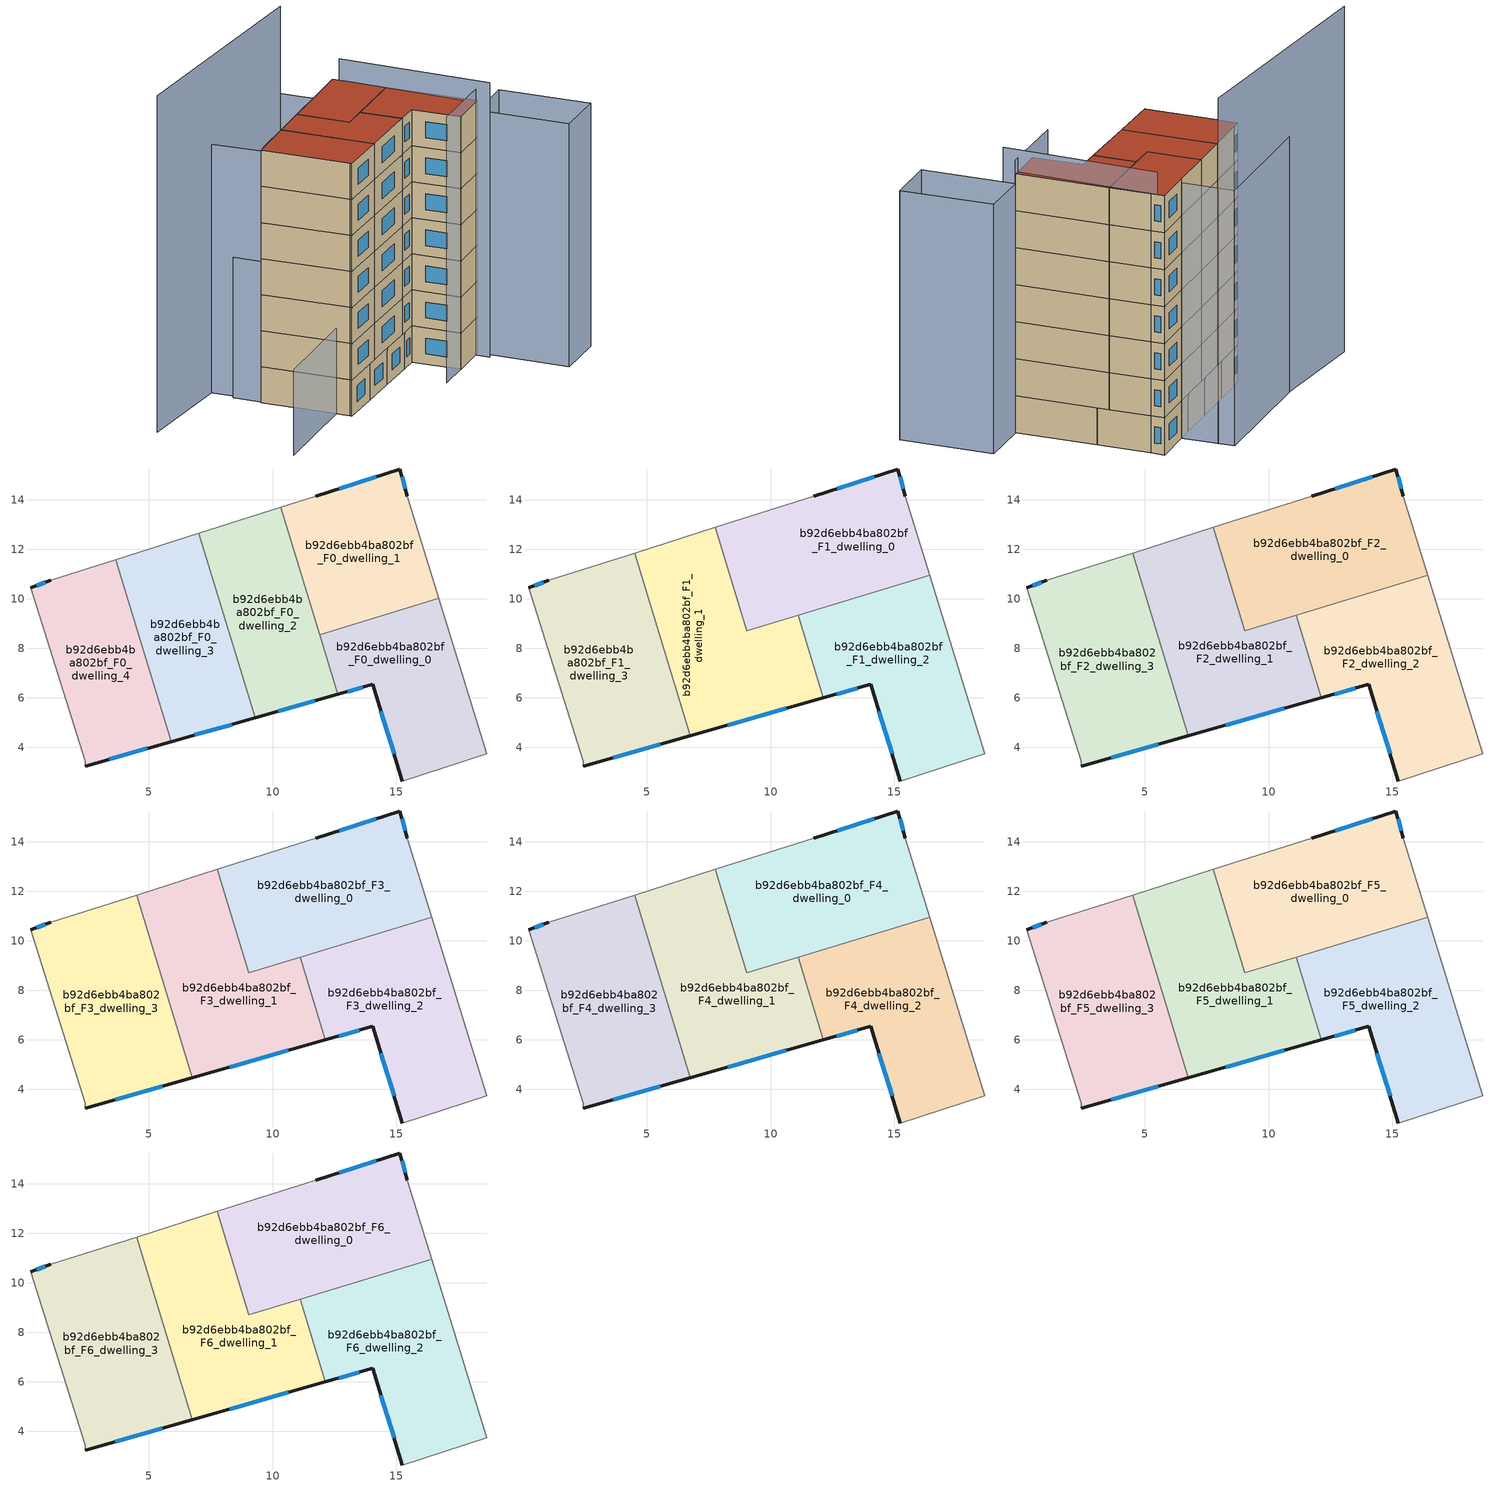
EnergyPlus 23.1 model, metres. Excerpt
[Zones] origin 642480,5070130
b92d6ebb4ba802bf_F0_dwelling_0
 floor ground (EU_floor_Construction): 16.71,10.01 18.64,3.74 15.24,2.64 14.04,6.54 12.63,6.14 11.9,8.54 z0
 wall outside (EU_wall_Construction): 12.63,6.14 14.04,6.54 15.24,2.64 z0:3
 wall to b92d6ebb4ba802bf_F0_dwelling_1 (EU_wall_Construction): 16.71,10.01 11.9,8.54 z0:3
 wall adiabatic (EU_wall_Construction): 15.24,2.64 18.64,3.74 16.71,10.01 z0:3
 wall to b92d6ebb4ba802bf_F0_dwelling_2 (EU_wall_Construction): 11.9,8.54 12.63,6.14 z0:3
 window (EU_Window_Construction): 14.38,5.45 14.9,3.73 / 13.03,6.25 13.65,6.43 z0.84:2.16
b92d6ebb4ba802bf_F0_dwelling_1
 floor ground (EU_floor_Construction): 15.14,15.25 15.44,14.14 16.71,10.01 11.9,8.54 10.33,13.7 11.74,14.15 z0
 wall outside (EU_wall_Construction): 15.44,14.14 15.14,15.25 11.74,14.15 z0:3
 wall adiabatic (EU_wall_Construction): 11.74,14.15 10.33,13.7 / 16.71,10.01 15.44,14.14 z0:3
 wall to b92d6ebb4ba802bf_F0_dwelling_2 (EU_wall_Construction): 10.33,13.7 11.9,8.55 z0:3
 window (EU_Window_Construction): 14.19,14.94 12.69,14.45 / 15.36,14.45 15.23,14.94 z0.84:2.16
b92d6ebb4ba802bf_F0_dwelling_2
 floor ground (EU_floor_Construction): 10.33,13.7 12.63,6.14 9.29,5.19 7.01,12.65 z0
 wall outside (EU_wall_Construction): 9.29,5.19 12.63,6.14 z0:3
 wall to b92d6ebb4ba802bf_F0_dwelling_3 (EU_wall_Construction): 7.01,12.65 9.29,5.19 z0:3
 wall adiabatic (EU_wall_Construction): 10.33,13.7 7.01,12.65 z0:3
 window (EU_Window_Construction): 10.23,5.46 11.7,5.87 z0.84:2.16
b92d6ebb4ba802bf_F0_dwelling_3
 floor ground (EU_floor_Construction): 7.01,12.65 9.29,5.19 5.9,4.23 3.66,11.58 z0
 wall outside (EU_wall_Construction): 5.9,4.23 9.29,5.19 z0:3
 wall to b92d6ebb4ba802bf_F0_dwelling_4 (EU_wall_Construction): 3.66,11.58 5.9,4.23 z0:3
 wall adiabatic (EU_wall_Construction): 7.01,12.65 3.66,11.58 z0:3
 window (EU_Window_Construction): 6.85,4.5 8.34,4.92 z0.84:2.16
b92d6ebb4ba802bf_F0_dwelling_4
 floor ground (EU_floor_Construction): 3.66,11.58 5.9,4.23 2.43,3.24 2.43,3.44 0.23,10.45 1.03,10.75 z0
 wall outside (EU_wall_Construction): 1.03,10.75 0.23,10.45 / 2.43,3.24 5.9,4.23 z0:3
 wall adiabatic (EU_wall_Construction): 0.23,10.45 2.43,3.44 2.43,3.24 / 3.66,11.58 1.03,10.75 z0:3
 window (EU_Window_Construction): 0.81,10.66 0.46,10.53 / 3.4,3.52 4.93,3.95 z0.84:2.16
b92d6ebb4ba802bf_F1_dwelling_0
 floor to b92d6ebb4ba802bf_F0_dwelling_1 (EU_floor_Construction): 15.14,15.25 15.44,14.14 16.42,10.96 11.61,9.49 10.33,13.7 11.74,14.15 z3
 floor to b92d6ebb4ba802bf_F0_dwelling_2 (EU_floor_Construction): 10.33,13.7 11.61,9.49 9.03,8.71 7.76,12.88 z3
 wall outside (EU_wall_Construction): 15.44,14.14 15.14,15.25 11.74,14.15 z3:6
 wall adiabatic (EU_wall_Construction): 16.42,10.96 15.44,14.14 / 11.74,14.15 7.76,12.88 z3:6
 wall to b92d6ebb4ba802bf_F1_dwelling_1 (EU_wall_Construction): 7.76,12.88 9.03,8.71 11.11,9.34 z3:6
 wall to b92d6ebb4ba802bf_F1_dwelling_2 (EU_wall_Construction): 11.11,9.34 16.42,10.96 z3:6
 window (EU_Window_Construction): 15.36,14.45 15.23,14.94 / 14.19,14.94 12.69,14.45 z3.84:5.16
b92d6ebb4ba802bf_F1_dwelling_1
 floor to b92d6ebb4ba802bf_F0_dwelling_3 (EU_floor_Construction): 7.01,12.65 9.29,5.19 6.75,4.47 4.5,11.85 z3
 floor to b92d6ebb4ba802bf_F0_dwelling_2 (EU_floor_Construction): 11.11,9.34 12.13,6 9.29,5.19 7.01,12.65 7.76,12.88 9.03,8.71 z3
 wall outside (EU_wall_Construction): 6.75,4.47 12.13,6 z3:6
 wall to b92d6ebb4ba802bf_F1_dwelling_2 (EU_wall_Construction): 12.13,6 11.11,9.34 z3:6
 wall to b92d6ebb4ba802bf_F1_dwelling_3 (EU_wall_Construction): 4.5,11.85 6.75,4.47 z3:6
 wall adiabatic (EU_wall_Construction): 7.76,12.88 4.5,11.85 z3:6
 window (EU_Window_Construction): 8.26,4.9 10.62,5.57 z3.84:5.16
b92d6ebb4ba802bf_F1_dwelling_2
 floor to b92d6ebb4ba802bf_F0_dwelling_0 (EU_floor_Construction): 16.71,10.01 18.64,3.74 15.24,2.64 14.04,6.54 12.63,6.14 11.9,8.54 z3
 floor to b92d6ebb4ba802bf_F0_dwelling_1 (EU_floor_Construction): 16.42,10.96 16.71,10.01 11.9,8.54 11.61,9.49 z3
 floor to b92d6ebb4ba802bf_F0_dwelling_2 (EU_floor_Construction): 11.61,9.49 12.63,6.14 12.13,6 11.11,9.34 z3
 wall outside (EU_wall_Construction): 12.13,6 14.04,6.54 15.24,2.64 z3:6
 wall adiabatic (EU_wall_Construction): 15.24,2.64 18.64,3.74 16.42,10.96 z3:6
 window (EU_Window_Construction): 14.38,5.45 14.9,3.73 / 12.66,6.15 13.5,6.39 z3.84:5.16
b92d6ebb4ba802bf_F1_dwelling_3
 floor to b92d6ebb4ba802bf_F0_dwelling_4 (EU_floor_Construction): 3.66,11.58 5.9,4.23 2.43,3.24 2.43,3.44 0.23,10.45 1.03,10.75 z3
 floor to b92d6ebb4ba802bf_F0_dwelling_3 (EU_floor_Construction): 4.5,11.85 6.75,4.47 5.9,4.23 3.66,11.58 z3
 wall outside (EU_wall_Construction): 2.43,3.24 6.75,4.47 / 1.03,10.75 0.23,10.45 z3:6
 wall adiabatic (EU_wall_Construction): 4.5,11.85 1.03,10.75 / 0.23,10.45 2.43,3.44 2.43,3.24 z3:6
 window (EU_Window_Construction): 3.64,3.59 5.54,4.12 / 0.81,10.66 0.46,10.53 z3.84:5.16
b92d6ebb4ba802bf_F2_dwelling_0
 floor to b92d6ebb4ba802bf_F1_dwelling_0 (EU_floor_Construction): 15.14,15.25 15.44,14.14 16.42,10.96 9.03,8.71 7.76,12.88 11.74,14.15 z6
 wall outside (EU_wall_Construction): 15.44,14.14 15.14,15.25 11.74,14.15 z6:9
 wall adiabatic (EU_wall_Construction): 16.42,10.96 15.44,14.14 / 11.74,14.15 7.76,12.88 z6:9
 wall to b92d6ebb4ba802bf_F2_dwelling_1 (EU_wall_Construction): 7.76,12.88 9.03,8.71 11.11,9.34 z6:9
 wall to b92d6ebb4ba802bf_F2_dwelling_2 (EU_wall_Construction): 11.11,9.34 16.42,10.96 z6:9
 window (EU_Window_Construction): 15.36,14.45 15.23,14.94 / 14.19,14.94 12.69,14.45 z6.84:8.16
b92d6ebb4ba802bf_F2_dwelling_1
 floor to b92d6ebb4ba802bf_F1_dwelling_1 (EU_floor_Construction): 11.11,9.34 12.13,6 6.75,4.47 4.5,11.85 7.76,12.88 9.03,8.71 z6
 wall outside (EU_wall_Construction): 6.75,4.47 12.13,6 z6:9
 wall to b92d6ebb4ba802bf_F2_dwelling_2 (EU_wall_Construction): 12.13,6 11.11,9.34 z6:9
 wall to b92d6ebb4ba802bf_F2_dwelling_3 (EU_wall_Construction): 4.5,11.85 6.75,4.47 z6:9
 wall adiabatic (EU_wall_Construction): 7.76,12.88 4.5,11.85 z6:9
 window (EU_Window_Construction): 8.26,4.9 10.62,5.57 z6.84:8.16
b92d6ebb4ba802bf_F2_dwelling_2
 floor to b92d6ebb4ba802bf_F1_dwelling_2 (EU_floor_Construction): 16.42,10.96 18.64,3.74 15.24,2.64 14.04,6.54 12.13,6 11.11,9.34 z6
 wall outside (EU_wall_Construction): 12.13,6 14.04,6.54 15.24,2.64 z6:9
 wall adiabatic (EU_wall_Construction): 15.24,2.64 18.64,3.74 16.42,10.96 z6:9
 window (EU_Window_Construction): 14.38,5.45 14.9,3.73 / 12.66,6.15 13.5,6.39 z6.84:8.16
b92d6ebb4ba802bf_F2_dwelling_3
 floor to b92d6ebb4ba802bf_F1_dwelling_3 (EU_floor_Construction): 4.5,11.85 6.75,4.47 2.43,3.24 2.43,3.44 0.23,10.45 1.03,10.75 z6
 wall outside (EU_wall_Construction): 2.43,3.24 6.75,4.47 / 1.03,10.75 0.23,10.45 z6:9
 wall adiabatic (EU_wall_Construction): 4.5,11.85 1.03,10.75 / 0.23,10.45 2.43,3.44 2.43,3.24 z6:9
 window (EU_Window_Construction): 3.64,3.59 5.54,4.12 / 0.81,10.66 0.46,10.53 z6.84:8.16
b92d6ebb4ba802bf_F3_dwelling_0
 floor to b92d6ebb4ba802bf_F2_dwelling_0 (EU_floor_Construction): 15.14,15.25 15.44,14.14 16.42,10.96 9.03,8.71 7.76,12.88 11.74,14.15 z9
 wall outside (EU_wall_Construction): 15.44,14.14 15.14,15.25 11.74,14.15 z9:12
 wall adiabatic (EU_wall_Construction): 16.42,10.96 15.44,14.14 / 11.74,14.15 7.76,12.88 z9:12
 wall to b92d6ebb4ba802bf_F3_dwelling_1 (EU_wall_Construction): 7.76,12.88 9.03,8.71 11.11,9.34 z9:12
 wall to b92d6ebb4ba802bf_F3_dwelling_2 (EU_wall_Construction): 11.11,9.34 16.42,10.96 z9:12
 window (EU_Window_Construction): 15.36,14.45 15.23,14.94 / 14.19,14.94 12.69,14.45 z9.84:11.16
b92d6ebb4ba802bf_F3_dwelling_1
 floor to b92d6ebb4ba802bf_F2_dwelling_1 (EU_floor_Construction): 11.11,9.34 12.13,6 6.75,4.47 4.5,11.85 7.76,12.88 9.03,8.71 z9
 wall outside (EU_wall_Construction): 6.75,4.47 12.13,6 z9:12
 wall to b92d6ebb4ba802bf_F3_dwelling_2 (EU_wall_Construction): 12.13,6 11.11,9.34 z9:12
 wall to b92d6ebb4ba802bf_F3_dwelling_3 (EU_wall_Construction): 4.5,11.85 6.75,4.47 z9:12
 wall adiabatic (EU_wall_Construction): 7.76,12.88 4.5,11.85 z9:12
 window (EU_Window_Construction): 8.26,4.9 10.62,5.57 z9.84:11.16
b92d6ebb4ba802bf_F3_dwelling_2
 floor to b92d6ebb4ba802bf_F2_dwelling_2 (EU_floor_Construction): 16.42,10.96 18.64,3.74 15.24,2.64 14.04,6.54 12.13,6 11.11,9.34 z9
 wall outside (EU_wall_Construction): 12.13,6 14.04,6.54 15.24,2.64 z9:12
 wall adiabatic (EU_wall_Construction): 15.24,2.64 18.64,3.74 16.42,10.96 z9:12
 window (EU_Window_Construction): 14.38,5.45 14.9,3.73 / 12.66,6.15 13.5,6.39 z9.84:11.16
b92d6ebb4ba802bf_F3_dwelling_3
 floor to b92d6ebb4ba802bf_F2_dwelling_3 (EU_floor_Construction): 4.5,11.85 6.75,4.47 2.43,3.24 2.43,3.44 0.23,10.45 1.03,10.75 z9
 wall outside (EU_wall_Construction): 2.43,3.24 6.75,4.47 / 1.03,10.75 0.23,10.45 z9:12
 wall adiabatic (EU_wall_Construction): 4.5,11.85 1.03,10.75 / 0.23,10.45 2.43,3.44 2.43,3.24 z9:12
 window (EU_Window_Construction): 3.64,3.59 5.54,4.12 / 0.81,10.66 0.46,10.53 z9.84:11.16
b92d6ebb4ba802bf_F4_dwelling_0
 floor to b92d6ebb4ba802bf_F3_dwelling_0 (EU_floor_Construction): 15.14,15.25 15.44,14.14 16.42,10.96 9.03,8.71 7.76,12.88 11.74,14.15 z12
 wall outside (EU_wall_Construction): 15.44,14.14 15.14,15.25 11.74,14.15 z12:15
 wall adiabatic (EU_wall_Construction): 16.42,10.96 15.44,14.14 / 11.74,14.15 7.76,12.88 z12:15
 wall to b92d6ebb4ba802bf_F4_dwelling_1 (EU_wall_Construction): 7.76,12.88 9.03,8.71 11.11,9.34 z12:15
 wall to b92d6ebb4ba802bf_F4_dwelling_2 (EU_wall_Construction): 11.11,9.34 16.42,10.96 z12:15
 window (EU_Window_Construction): 15.36,14.45 15.23,14.94 / 14.19,14.94 12.69,14.45 z12.84:14.16
b92d6ebb4ba802bf_F4_dwelling_1
 floor to b92d6ebb4ba802bf_F3_dwelling_1 (EU_floor_Construction): 11.11,9.34 12.13,6 6.75,4.47 4.5,11.85 7.76,12.88 9.03,8.71 z12
 wall outside (EU_wall_Construction): 6.75,4.47 12.13,6 z12:15
 wall to b92d6ebb4ba802bf_F4_dwelling_2 (EU_wall_Construction): 12.13,6 11.11,9.34 z12:15
 wall to b92d6ebb4ba802bf_F4_dwelling_3 (EU_wall_Construction): 4.5,11.85 6.75,4.47 z12:15
 wall adiabatic (EU_wall_Construction): 7.76,12.88 4.5,11.85 z12:15
 window (EU_Window_Construction): 8.26,4.9 10.62,5.57 z12.84:14.16
b92d6ebb4ba802bf_F4_dwelling_2
 floor to b92d6ebb4ba802bf_F3_dwelling_2 (EU_floor_Construction): 16.42,10.96 18.64,3.74 15.24,2.64 14.04,6.54 12.13,6 11.11,9.34 z12
 wall outside (EU_wall_Construction): 12.13,6 14.04,6.54 15.24,2.64 z12:15
 wall adiabatic (EU_wall_Construction): 15.24,2.64 18.64,3.74 16.42,10.96 z12:15
 window (EU_Window_Construction): 14.38,5.45 14.9,3.73 / 12.66,6.15 13.5,6.39 z12.84:14.16
b92d6ebb4ba802bf_F4_dwelling_3
 floor to b92d6ebb4ba802bf_F3_dwelling_3 (EU_floor_Construction): 4.5,11.85 6.75,4.47 2.43,3.24 2.43,3.44 0.23,10.45 1.03,10.75 z12
 wall outside (EU_wall_Construction): 2.43,3.24 6.75,4.47 / 1.03,10.75 0.23,10.45 z12:15
 wall adiabatic (EU_wall_Construction): 4.5,11.85 1.03,10.75 / 0.23,10.45 2.43,3.44 2.43,3.24 z12:15
 window (EU_Window_Construction): 3.64,3.59 5.54,4.12 / 0.81,10.66 0.46,10.53 z12.84:14.16
b92d6ebb4ba802bf_F5_dwelling_0
 floor to b92d6ebb4ba802bf_F4_dwelling_0 (EU_floor_Construction): 15.14,15.25 15.44,14.14 16.42,10.96 9.03,8.71 7.76,12.88 11.74,14.15 z15
 wall outside (EU_wall_Construction): 15.44,14.14 15.14,15.25 11.74,14.15 z15:18
 wall adiabatic (EU_wall_Construction): 16.42,10.96 15.44,14.14 / 11.74,14.15 7.76,12.88 z15:18
 wall to b92d6ebb4ba802bf_F5_dwelling_1 (EU_wall_Construction): 7.76,12.88 9.03,8.71 11.11,9.34 z15:18
 wall to b92d6ebb4ba802bf_F5_dwelling_2 (EU_wall_Construction): 11.11,9.34 16.42,10.96 z15:18
 window (EU_Window_Construction): 15.36,14.45 15.23,14.94 / 14.19,14.94 12.69,14.45 z15.84:17.16
b92d6ebb4ba802bf_F5_dwelling_1
 floor to b92d6ebb4ba802bf_F4_dwelling_1 (EU_floor_Construction): 11.11,9.34 12.13,6 6.75,4.47 4.5,11.85 7.76,12.88 9.03,8.71 z15
 wall outside (EU_wall_Construction): 6.75,4.47 12.13,6 z15:18
 wall to b92d6ebb4ba802bf_F5_dwelling_2 (EU_wall_Construction): 12.13,6 11.11,9.34 z15:18
 wall to b92d6ebb4ba802bf_F5_dwelling_3 (EU_wall_Construction): 4.5,11.85 6.75,4.47 z15:18
 wall adiabatic (EU_wall_Construction): 7.76,12.88 4.5,11.85 z15:18
 window (EU_Window_Construction): 8.26,4.9 10.62,5.57 z15.84:17.16
b92d6ebb4ba802bf_F5_dwelling_2
 floor to b92d6ebb4ba802bf_F4_dwelling_2 (EU_floor_Construction): 16.42,10.96 18.64,3.74 15.24,2.64 14.04,6.54 12.13,6 11.11,9.34 z15
 wall outside (EU_wall_Construction): 12.13,6 14.04,6.54 15.24,2.64 z15:18
 wall adiabatic (EU_wall_Construction): 15.24,2.64 18.64,3.74 16.42,10.96 z15:18
 window (EU_Window_Construction): 14.38,5.45 14.9,3.73 / 12.66,6.15 13.5,6.39 z15.84:17.16
b92d6ebb4ba802bf_F5_dwelling_3
 floor to b92d6ebb4ba802bf_F4_dwelling_3 (EU_floor_Construction): 4.5,11.85 6.75,4.47 2.43,3.24 2.43,3.44 0.23,10.45 1.03,10.75 z15
 wall outside (EU_wall_Construction): 2.43,3.24 6.75,4.47 / 1.03,10.75 0.23,10.45 z15:18
 wall adiabatic (EU_wall_Construction): 4.5,11.85 1.03,10.75 / 0.23,10.45 2.43,3.44 2.43,3.24 z15:18
 window (EU_Window_Construction): 3.64,3.59 5.54,4.12 / 0.81,10.66 0.46,10.53 z15.84:17.16
b92d6ebb4ba802bf_F6_dwelling_0
 floor to b92d6ebb4ba802bf_F5_dwelling_0 (EU_floor_Construction): 15.14,15.25 15.44,14.14 16.42,10.96 9.03,8.71 7.76,12.88 11.74,14.15 z18
 wall outside (EU_wall_Construction): 15.44,14.14 15.14,15.25 11.74,14.15 z18:21
 wall adiabatic (EU_wall_Construction): 16.42,10.96 15.44,14.14 / 11.74,14.15 7.76,12.88 z18:21
 wall to b92d6ebb4ba802bf_F6_dwelling_1 (EU_wall_Construction): 7.76,12.88 9.03,8.71 11.11,9.34 z18:21
 wall to b92d6ebb4ba802bf_F6_dwelling_2 (EU_wall_Construction): 11.11,9.34 16.42,10.96 z18:21
 window (EU_Window_Construction): 15.36,14.45 15.23,14.94 / 14.19,14.94 12.69,14.45 z18.84:20.16
 roof outside (EU_roof_Construction): 16.42,10.96 15.44,14.14 15.14,15.25 11.74,14.15 7.76,12.88 9.03,8.71 z21
b92d6ebb4ba802bf_F6_dwelling_1
 floor to b92d6ebb4ba802bf_F5_dwelling_1 (EU_floor_Construction): 11.11,9.34 12.13,6 6.75,4.47 4.5,11.85 7.76,12.88 9.03,8.71 z18
 wall outside (EU_wall_Construction): 6.75,4.47 12.13,6 z18:21
 wall to b92d6ebb4ba802bf_F6_dwelling_2 (EU_wall_Construction): 12.13,6 11.11,9.34 z18:21
 wall to b92d6ebb4ba802bf_F6_dwelling_3 (EU_wall_Construction): 4.5,11.85 6.75,4.47 z18:21
 wall adiabatic (EU_wall_Construction): 7.76,12.88 4.5,11.85 z18:21
 window (EU_Window_Construction): 8.26,4.9 10.62,5.57 z18.84:20.16
 roof outside (EU_roof_Construction): 12.13,6 11.11,9.34 9.03,8.71 7.76,12.88 4.5,11.85 6.75,4.47 z21
b92d6ebb4ba802bf_F6_dwelling_2
 floor to b92d6ebb4ba802bf_F5_dwelling_2 (EU_floor_Construction): 16.42,10.96 18.64,3.74 15.24,2.64 14.04,6.54 12.13,6 11.11,9.34 z18
 wall outside (EU_wall_Construction): 12.13,6 14.04,6.54 15.24,2.64 z18:21
 wall adiabatic (EU_wall_Construction): 15.24,2.64 18.64,3.74 16.42,10.96 z18:21
 window (EU_Window_Construction): 14.38,5.45 14.9,3.73 / 12.66,6.15 13.5,6.39 z18.84:20.16
 roof outside (EU_roof_Construction): 18.64,3.74 16.42,10.96 11.11,9.34 12.13,6 14.04,6.54 15.24,2.64 z21
b92d6ebb4ba802bf_F6_dwelling_3
 floor to b92d6ebb4ba802bf_F5_dwelling_3 (EU_floor_Construction): 4.5,11.85 6.75,4.47 2.43,3.24 2.43,3.44 0.23,10.45 1.03,10.75 z18
 wall outside (EU_wall_Construction): 2.43,3.24 6.75,4.47 / 1.03,10.75 0.23,10.45 z18:21
 wall adiabatic (EU_wall_Construction): 4.5,11.85 1.03,10.75 / 0.23,10.45 2.43,3.44 2.43,3.24 z18:21
 window (EU_Window_Construction): 3.64,3.59 5.54,4.12 / 0.81,10.66 0.46,10.53 z18.84:20.16
 roof outside (EU_roof_Construction): 6.75,4.47 4.5,11.85 1.03,10.75 0.23,10.45 2.43,3.44 2.43,3.24 z21
shading: -6.61,1.8 2.1,4.52 z0:7.1; 12.39,1.83 18.69,3.75 z0:22.1; 22.92,5.04 25.14,-2.24 / 25.14,-2.24 20.85,-3.54 / 20.85,-3.54 18.64,3.74 / 18.64,3.74 22.92,5.04 z0:20.2; -0.31,12.75 2.45,3.39 z0:11.7; 18.55,2.48 15.3,14.67 z0:22.8; 11.76,14.15 0.73,10.65 / 0.73,10.65 -0.57,14.75 / -0.57,14.75 10.46,18.25 / 10.46,18.25 11.76,14.15 z0:20.7; 10.85,16.98 -9.48,12.95 z0:28
[Building]
EU S2 Campaign: North Axis=0; Terrain=City; Solar Distribution=FullExterior
[Site:Location]
Lyon-Bron: Latitude=45.75; Longitude=5; Time Zone=1; Elevation=198
[SizingPeriod:WeatherFileDays]
AnnualSizingPeriod: Begin Month=1; Begin Day of Month=1; End Month=12; End Day of Month=31; Day of Week for Start Day=Monday; Use Weather File Daylight Saving Period=No; Use Weather File Rain and Snow Indicators=No
[MATERIAL]
EU_InternalMass_Material: Roughness=MediumRough; Thickness=0.1; Conductivity=1; Density=1800; Specific Heat=900; Thermal Absorptance=0.9; Solar Absorptance=0.7; Visible Absorptance=0.7
[MATERIAL:NOMASS] Roughness=MediumRough; Thermal Absorptance=0.9; Solar Absorptance=0.7; Visible Absorptance=0.7
Name | Thermal Resistance
EU_wall_NoMass | 0.776494
EU_roof_NoMass | 0.486893
EU_floor_NoMass | 0.421597
[WINDOWMATERIAL:SIMPLEGLAZINGSYSTEM]
EU_Window_SimpleGlazing: UFactor=4.24961; Solar Heat Gain Coefficient=0.83; Visible Transmittance=0.83
[CONSTRUCTION]
EU_wall_Construction: EU_wall_NoMass
EU_roof_Construction: EU_roof_NoMass
EU_floor_Construction: EU_floor_NoMass
EU_InternalMass_Construction: EU_InternalMass_Material
EU_Window_Construction: EU_Window_SimpleGlazing
[ZONE] Type=1; Multiplier=1; Ceiling Height=autocalculate; Floor Area=autocalculate; Part of Total Floor Area=Yes
Name | Volume
b92d6ebb4ba802bf_F0_dwelling_0 | 81.832
b92d6ebb4ba802bf_F1_dwelling_0; b92d6ebb4ba802bf_F2_dwelling_0; b92d6ebb4ba802bf_F3_dwelling_0; b92d6ebb4ba802bf_F4_dwelling_0; b92d6ebb4ba802bf_F5_dwelling_0; b92d6ebb4ba802bf_F6_dwelling_0 | 102.294
b92d6ebb4ba802bf_F0_dwelling_1 | 81.8306
b92d6ebb4ba802bf_F1_dwelling_1; b92d6ebb4ba802bf_F2_dwelling_1; b92d6ebb4ba802bf_F3_dwelling_1; b92d6ebb4ba802bf_F4_dwelling_1; b92d6ebb4ba802bf_F5_dwelling_1; b92d6ebb4ba802bf_F6_dwelling_1 | 102.281
b92d6ebb4ba802bf_F0_dwelling_2 | 81.8298
b92d6ebb4ba802bf_F1_dwelling_2; b92d6ebb4ba802bf_F2_dwelling_2; b92d6ebb4ba802bf_F3_dwelling_2; b92d6ebb4ba802bf_F4_dwelling_2; b92d6ebb4ba802bf_F5_dwelling_2; b92d6ebb4ba802bf_F6_dwelling_2 | 102.298
b92d6ebb4ba802bf_F0_dwelling_3 | 81.835
b92d6ebb4ba802bf_F1_dwelling_3; b92d6ebb4ba802bf_F2_dwelling_3; b92d6ebb4ba802bf_F3_dwelling_3; b92d6ebb4ba802bf_F4_dwelling_3; b92d6ebb4ba802bf_F5_dwelling_3; b92d6ebb4ba802bf_F6_dwelling_3 | 102.292
b92d6ebb4ba802bf_F0_dwelling_4 | 81.8342
[INTERNALMASS] Construction=EU_InternalMass_Construction
Name | Zone or ZoneList | Surface Area
b92d6ebb4ba802bf_F0_dwelling_0_EU_InternalMass | b92d6ebb4ba802bf_F0_dwelling_0 | 27.2773
b92d6ebb4ba802bf_F0_dwelling_1_EU_InternalMass | b92d6ebb4ba802bf_F0_dwelling_1 | 27.2778
b92d6ebb4ba802bf_F0_dwelling_2_EU_InternalMass | b92d6ebb4ba802bf_F0_dwelling_2 | 27.2766
b92d6ebb4ba802bf_F0_dwelling_3_EU_InternalMass | b92d6ebb4ba802bf_F0_dwelling_3 | 27.2782
b92d6ebb4ba802bf_F0_dwelling_4_EU_InternalMass | b92d6ebb4ba802bf_F0_dwelling_4 | 27.2783
b92d6ebb4ba802bf_F1_dwelling_0_EU_InternalMass | b92d6ebb4ba802bf_F1_dwelling_0 | 34.098
b92d6ebb4ba802bf_F1_dwelling_1_EU_InternalMass | b92d6ebb4ba802bf_F1_dwelling_1 | 34.0932
b92d6ebb4ba802bf_F1_dwelling_2_EU_InternalMass | b92d6ebb4ba802bf_F1_dwelling_2 | 34.1008
b92d6ebb4ba802bf_F1_dwelling_3_EU_InternalMass | b92d6ebb4ba802bf_F1_dwelling_3 | 34.0963
b92d6ebb4ba802bf_F2_dwelling_0_EU_InternalMass | b92d6ebb4ba802bf_F2_dwelling_0 | 34.098
b92d6ebb4ba802bf_F2_dwelling_1_EU_InternalMass | b92d6ebb4ba802bf_F2_dwelling_1 | 34.0932
b92d6ebb4ba802bf_F2_dwelling_2_EU_InternalMass | b92d6ebb4ba802bf_F2_dwelling_2 | 34.1008
b92d6ebb4ba802bf_F2_dwelling_3_EU_InternalMass | b92d6ebb4ba802bf_F2_dwelling_3 | 34.0963
b92d6ebb4ba802bf_F3_dwelling_0_EU_InternalMass | b92d6ebb4ba802bf_F3_dwelling_0 | 34.098
b92d6ebb4ba802bf_F3_dwelling_1_EU_InternalMass | b92d6ebb4ba802bf_F3_dwelling_1 | 34.0932
b92d6ebb4ba802bf_F3_dwelling_2_EU_InternalMass | b92d6ebb4ba802bf_F3_dwelling_2 | 34.1008
b92d6ebb4ba802bf_F3_dwelling_3_EU_InternalMass | b92d6ebb4ba802bf_F3_dwelling_3 | 34.0963
b92d6ebb4ba802bf_F4_dwelling_0_EU_InternalMass | b92d6ebb4ba802bf_F4_dwelling_0 | 34.098
b92d6ebb4ba802bf_F4_dwelling_1_EU_InternalMass | b92d6ebb4ba802bf_F4_dwelling_1 | 34.0932
b92d6ebb4ba802bf_F4_dwelling_2_EU_InternalMass | b92d6ebb4ba802bf_F4_dwelling_2 | 34.1008
b92d6ebb4ba802bf_F4_dwelling_3_EU_InternalMass | b92d6ebb4ba802bf_F4_dwelling_3 | 34.0963
b92d6ebb4ba802bf_F5_dwelling_0_EU_InternalMass | b92d6ebb4ba802bf_F5_dwelling_0 | 34.098
b92d6ebb4ba802bf_F5_dwelling_1_EU_InternalMass | b92d6ebb4ba802bf_F5_dwelling_1 | 34.0932
b92d6ebb4ba802bf_F5_dwelling_2_EU_InternalMass | b92d6ebb4ba802bf_F5_dwelling_2 | 34.1008
b92d6ebb4ba802bf_F5_dwelling_3_EU_InternalMass | b92d6ebb4ba802bf_F5_dwelling_3 | 34.0963
b92d6ebb4ba802bf_F6_dwelling_0_EU_InternalMass | b92d6ebb4ba802bf_F6_dwelling_0 | 34.098
b92d6ebb4ba802bf_F6_dwelling_1_EU_InternalMass | b92d6ebb4ba802bf_F6_dwelling_1 | 34.0932
b92d6ebb4ba802bf_F6_dwelling_2_EU_InternalMass | b92d6ebb4ba802bf_F6_dwelling_2 | 34.1008
b92d6ebb4ba802bf_F6_dwelling_3_EU_InternalMass | b92d6ebb4ba802bf_F6_dwelling_3 | 34.0963
[OTHEREQUIPMENT] Fuel Type=Electricity; Design Level Calculation Method=Watts/Area; Power per Zone Floor Area=1; Fraction Latent=0; Fraction Radiant=0; Fraction Lost=0; Carbon Dioxide Generation Rate=0; EndUse Subcategory=EU_Step8_InternalGains
Name | Zone or ZoneList or Space or SpaceList | Schedule
EU_Step8_InternalGain_b92d6ebb4ba802bf_F0_dwelling_0_f000 | b92d6ebb4ba802bf_F0_dwelling_0 | EU_Step8_GainSchedule_b92d6ebb4ba802bf_F0_dwelling_0_f000
EU_Step8_InternalGain_b92d6ebb4ba802bf_F0_dwelling_1_f000 | b92d6ebb4ba802bf_F0_dwelling_1 | EU_Step8_GainSchedule_b92d6ebb4ba802bf_F0_dwelling_1_f000
EU_Step8_InternalGain_b92d6ebb4ba802bf_F0_dwelling_2_f000 | b92d6ebb4ba802bf_F0_dwelling_2 | EU_Step8_GainSchedule_b92d6ebb4ba802bf_F0_dwelling_2_f000
EU_Step8_InternalGain_b92d6ebb4ba802bf_F0_dwelling_3_f000 | b92d6ebb4ba802bf_F0_dwelling_3 | EU_Step8_GainSchedule_b92d6ebb4ba802bf_F0_dwelling_3_f000
EU_Step8_InternalGain_b92d6ebb4ba802bf_F0_dwelling_4_f000 | b92d6ebb4ba802bf_F0_dwelling_4 | EU_Step8_GainSchedule_b92d6ebb4ba802bf_F0_dwelling_4_f000
EU_Step8_InternalGain_b92d6ebb4ba802bf_F1_dwelling_0_f000 | b92d6ebb4ba802bf_F1_dwelling_0 | EU_Step8_GainSchedule_b92d6ebb4ba802bf_F1_dwelling_0_f000
EU_Step8_InternalGain_b92d6ebb4ba802bf_F1_dwelling_1_f000 | b92d6ebb4ba802bf_F1_dwelling_1 | EU_Step8_GainSchedule_b92d6ebb4ba802bf_F1_dwelling_1_f000
EU_Step8_InternalGain_b92d6ebb4ba802bf_F1_dwelling_2_f000 | b92d6ebb4ba802bf_F1_dwelling_2 | EU_Step8_GainSchedule_b92d6ebb4ba802bf_F1_dwelling_2_f000
EU_Step8_InternalGain_b92d6ebb4ba802bf_F1_dwelling_3_f000 | b92d6ebb4ba802bf_F1_dwelling_3 | EU_Step8_GainSchedule_b92d6ebb4ba802bf_F1_dwelling_3_f000
EU_Step8_InternalGain_b92d6ebb4ba802bf_F2_dwelling_0_f000 | b92d6ebb4ba802bf_F2_dwelling_0 | EU_Step8_GainSchedule_b92d6ebb4ba802bf_F2_dwelling_0_f000
EU_Step8_InternalGain_b92d6ebb4ba802bf_F2_dwelling_1_f000 | b92d6ebb4ba802bf_F2_dwelling_1 | EU_Step8_GainSchedule_b92d6ebb4ba802bf_F2_dwelling_1_f000
EU_Step8_InternalGain_b92d6ebb4ba802bf_F2_dwelling_2_f000 | b92d6ebb4ba802bf_F2_dwelling_2 | EU_Step8_GainSchedule_b92d6ebb4ba802bf_F2_dwelling_2_f000
EU_Step8_InternalGain_b92d6ebb4ba802bf_F2_dwelling_3_f000 | b92d6ebb4ba802bf_F2_dwelling_3 | EU_Step8_GainSchedule_b92d6ebb4ba802bf_F2_dwelling_3_f000
EU_Step8_InternalGain_b92d6ebb4ba802bf_F3_dwelling_0_f000 | b92d6ebb4ba802bf_F3_dwelling_0 | EU_Step8_GainSchedule_b92d6ebb4ba802bf_F3_dwelling_0_f000
EU_Step8_InternalGain_b92d6ebb4ba802bf_F3_dwelling_1_f000 | b92d6ebb4ba802bf_F3_dwelling_1 | EU_Step8_GainSchedule_b92d6ebb4ba802bf_F3_dwelling_1_f000
EU_Step8_InternalGain_b92d6ebb4ba802bf_F3_dwelling_2_f000 | b92d6ebb4ba802bf_F3_dwelling_2 | EU_Step8_GainSchedule_b92d6ebb4ba802bf_F3_dwelling_2_f000
EU_Step8_InternalGain_b92d6ebb4ba802bf_F3_dwelling_3_f000 | b92d6ebb4ba802bf_F3_dwelling_3 | EU_Step8_GainSchedule_b92d6ebb4ba802bf_F3_dwelling_3_f000
EU_Step8_InternalGain_b92d6ebb4ba802bf_F4_dwelling_0_f000 | b92d6ebb4ba802bf_F4_dwelling_0 | EU_Step8_GainSchedule_b92d6ebb4ba802bf_F4_dwelling_0_f000
EU_Step8_InternalGain_b92d6ebb4ba802bf_F4_dwelling_1_f000 | b92d6ebb4ba802bf_F4_dwelling_1 | EU_Step8_GainSchedule_b92d6ebb4ba802bf_F4_dwelling_1_f000
EU_Step8_InternalGain_b92d6ebb4ba802bf_F4_dwelling_2_f000 | b92d6ebb4ba802bf_F4_dwelling_2 | EU_Step8_GainSchedule_b92d6ebb4ba802bf_F4_dwelling_2_f000
EU_Step8_InternalGain_b92d6ebb4ba802bf_F4_dwelling_3_f000 | b92d6ebb4ba802bf_F4_dwelling_3 | EU_Step8_GainSchedule_b92d6ebb4ba802bf_F4_dwelling_3_f000
EU_Step8_InternalGain_b92d6ebb4ba802bf_F5_dwelling_0_f000 | b92d6ebb4ba802bf_F5_dwelling_0 | EU_Step8_GainSchedule_b92d6ebb4ba802bf_F5_dwelling_0_f000
EU_Step8_InternalGain_b92d6ebb4ba802bf_F5_dwelling_1_f000 | b92d6ebb4ba802bf_F5_dwelling_1 | EU_Step8_GainSchedule_b92d6ebb4ba802bf_F5_dwelling_1_f000
EU_Step8_InternalGain_b92d6ebb4ba802bf_F5_dwelling_2_f000 | b92d6ebb4ba802bf_F5_dwelling_2 | EU_Step8_GainSchedule_b92d6ebb4ba802bf_F5_dwelling_2_f000
EU_Step8_InternalGain_b92d6ebb4ba802bf_F5_dwelling_3_f000 | b92d6ebb4ba802bf_F5_dwelling_3 | EU_Step8_GainSchedule_b92d6ebb4ba802bf_F5_dwelling_3_f000
EU_Step8_InternalGain_b92d6ebb4ba802bf_F6_dwelling_0_f000 | b92d6ebb4ba802bf_F6_dwelling_0 | EU_Step8_GainSchedule_b92d6ebb4ba802bf_F6_dwelling_0_f000
EU_Step8_InternalGain_b92d6ebb4ba802bf_F6_dwelling_1_f000 | b92d6ebb4ba802bf_F6_dwelling_1 | EU_Step8_GainSchedule_b92d6ebb4ba802bf_F6_dwelling_1_f000
EU_Step8_InternalGain_b92d6ebb4ba802bf_F6_dwelling_2_f000 | b92d6ebb4ba802bf_F6_dwelling_2 | EU_Step8_GainSchedule_b92d6ebb4ba802bf_F6_dwelling_2_f000
EU_Step8_InternalGain_b92d6ebb4ba802bf_F6_dwelling_3_f000 | b92d6ebb4ba802bf_F6_dwelling_3 | EU_Step8_GainSchedule_b92d6ebb4ba802bf_F6_dwelling_3_f000
[ZONEVENTILATION:DESIGNFLOWRATE] Schedule=EU_AlwaysOn; Design Flow Rate Calculation Method=AirChanges/Hour; Air Changes per Hour=0.693814; Ventilation Type=Natural; Fan Pressure Rise=0; Fan Total Efficiency=1; Constant Term Coefficient=1; Temperature Term Coefficient=0; Velocity Term Coefficient=0; Velocity Squared Term Coefficient=0; Minimum Indoor Temperature=-100; Maximum Indoor Temperature=100; Delta Temperature=-100; Minimum Outdoor Temperature=-100; Maximum Outdoor Temperature=100; Maximum Wind Speed=40
Name | Zone or ZoneList or Space or SpaceList
EU_ConstantAir_b92d6ebb4ba802bf_F0_dwelling_0 | b92d6ebb4ba802bf_F0_dwelling_0
EU_ConstantAir_b92d6ebb4ba802bf_F0_dwelling_1 | b92d6ebb4ba802bf_F0_dwelling_1
EU_ConstantAir_b92d6ebb4ba802bf_F0_dwelling_2 | b92d6ebb4ba802bf_F0_dwelling_2
EU_ConstantAir_b92d6ebb4ba802bf_F0_dwelling_3 | b92d6ebb4ba802bf_F0_dwelling_3
EU_ConstantAir_b92d6ebb4ba802bf_F0_dwelling_4 | b92d6ebb4ba802bf_F0_dwelling_4
EU_ConstantAir_b92d6ebb4ba802bf_F1_dwelling_0 | b92d6ebb4ba802bf_F1_dwelling_0
EU_ConstantAir_b92d6ebb4ba802bf_F1_dwelling_1 | b92d6ebb4ba802bf_F1_dwelling_1
EU_ConstantAir_b92d6ebb4ba802bf_F1_dwelling_2 | b92d6ebb4ba802bf_F1_dwelling_2
EU_ConstantAir_b92d6ebb4ba802bf_F1_dwelling_3 | b92d6ebb4ba802bf_F1_dwelling_3
EU_ConstantAir_b92d6ebb4ba802bf_F2_dwelling_0 | b92d6ebb4ba802bf_F2_dwelling_0
EU_ConstantAir_b92d6ebb4ba802bf_F2_dwelling_1 | b92d6ebb4ba802bf_F2_dwelling_1
EU_ConstantAir_b92d6ebb4ba802bf_F2_dwelling_2 | b92d6ebb4ba802bf_F2_dwelling_2
EU_ConstantAir_b92d6ebb4ba802bf_F2_dwelling_3 | b92d6ebb4ba802bf_F2_dwelling_3
EU_ConstantAir_b92d6ebb4ba802bf_F3_dwelling_0 | b92d6ebb4ba802bf_F3_dwelling_0
EU_ConstantAir_b92d6ebb4ba802bf_F3_dwelling_1 | b92d6ebb4ba802bf_F3_dwelling_1
EU_ConstantAir_b92d6ebb4ba802bf_F3_dwelling_2 | b92d6ebb4ba802bf_F3_dwelling_2
EU_ConstantAir_b92d6ebb4ba802bf_F3_dwelling_3 | b92d6ebb4ba802bf_F3_dwelling_3
EU_ConstantAir_b92d6ebb4ba802bf_F4_dwelling_0 | b92d6ebb4ba802bf_F4_dwelling_0
EU_ConstantAir_b92d6ebb4ba802bf_F4_dwelling_1 | b92d6ebb4ba802bf_F4_dwelling_1
EU_ConstantAir_b92d6ebb4ba802bf_F4_dwelling_2 | b92d6ebb4ba802bf_F4_dwelling_2
EU_ConstantAir_b92d6ebb4ba802bf_F4_dwelling_3 | b92d6ebb4ba802bf_F4_dwelling_3
EU_ConstantAir_b92d6ebb4ba802bf_F5_dwelling_0 | b92d6ebb4ba802bf_F5_dwelling_0
EU_ConstantAir_b92d6ebb4ba802bf_F5_dwelling_1 | b92d6ebb4ba802bf_F5_dwelling_1
EU_ConstantAir_b92d6ebb4ba802bf_F5_dwelling_2 | b92d6ebb4ba802bf_F5_dwelling_2
EU_ConstantAir_b92d6ebb4ba802bf_F5_dwelling_3 | b92d6ebb4ba802bf_F5_dwelling_3
EU_ConstantAir_b92d6ebb4ba802bf_F6_dwelling_0 | b92d6ebb4ba802bf_F6_dwelling_0
EU_ConstantAir_b92d6ebb4ba802bf_F6_dwelling_1 | b92d6ebb4ba802bf_F6_dwelling_1
EU_ConstantAir_b92d6ebb4ba802bf_F6_dwelling_2 | b92d6ebb4ba802bf_F6_dwelling_2
EU_ConstantAir_b92d6ebb4ba802bf_F6_dwelling_3 | b92d6ebb4ba802bf_F6_dwelling_3
[HVACTEMPLATE:THERMOSTAT] Constant Heating Setpoint=20; Constant Cooling Setpoint=50
EU_HeatOnly_b92d6ebb4ba802bf_F0_dwelling_0; EU_HeatOnly_b92d6ebb4ba802bf_F0_dwelling_1; EU_HeatOnly_b92d6ebb4ba802bf_F0_dwelling_2; EU_HeatOnly_b92d6ebb4ba802bf_F0_dwelling_3; EU_HeatOnly_b92d6ebb4ba802bf_F0_dwelling_4; EU_HeatOnly_b92d6ebb4ba802bf_F1_dwelling_0; EU_HeatOnly_b92d6ebb4ba802bf_F1_dwelling_1; EU_HeatOnly_b92d6ebb4ba802bf_F1_dwelling_2; EU_HeatOnly_b92d6ebb4ba802bf_F1_dwelling_3; EU_HeatOnly_b92d6ebb4ba802bf_F2_dwelling_0; EU_HeatOnly_b92d6ebb4ba802bf_F2_dwelling_1; EU_HeatOnly_b92d6ebb4ba802bf_F2_dwelling_2; EU_HeatOnly_b92d6ebb4ba802bf_F2_dwelling_3; EU_HeatOnly_b92d6ebb4ba802bf_F3_dwelling_0; EU_HeatOnly_b92d6ebb4ba802bf_F3_dwelling_1; EU_HeatOnly_b92d6ebb4ba802bf_F3_dwelling_2; EU_HeatOnly_b92d6ebb4ba802bf_F3_dwelling_3; EU_HeatOnly_b92d6ebb4ba802bf_F4_dwelling_0; EU_HeatOnly_b92d6ebb4ba802bf_F4_dwelling_1; EU_HeatOnly_b92d6ebb4ba802bf_F4_dwelling_2; EU_HeatOnly_b92d6ebb4ba802bf_F4_dwelling_3; EU_HeatOnly_b92d6ebb4ba802bf_F5_dwelling_0; EU_HeatOnly_b92d6ebb4ba802bf_F5_dwelling_1; EU_HeatOnly_b92d6ebb4ba802bf_F5_dwelling_2; EU_HeatOnly_b92d6ebb4ba802bf_F5_dwelling_3; EU_HeatOnly_b92d6ebb4ba802bf_F6_dwelling_0; EU_HeatOnly_b92d6ebb4ba802bf_F6_dwelling_1; EU_HeatOnly_b92d6ebb4ba802bf_F6_dwelling_2; EU_HeatOnly_b92d6ebb4ba802bf_F6_dwelling_3
[HVACTEMPLATE:ZONE:IDEALLOADSAIRSYSTEM] System Availability Schedule=EU_AlwaysOn; Maximum Heating Supply Air Temperature=50; Minimum Cooling Supply Air Temperature=13; Maximum Heating Supply Air Humidity Ratio=0.0156; Minimum Cooling Supply Air Humidity Ratio=0.0077; Heating Limit=NoLimit; Cooling Limit=NoLimit; Heating Availability Schedule=EU_AlwaysOn; Cooling Availability Schedule=EU_CoolingOff; Dehumidification Control Type=ConstantSensibleHeatRatio; Cooling Sensible Heat Ratio=0.7; Dehumidification Setpoint=60; Humidification Control Type=None; Humidification Setpoint=30; Outdoor Air Method=None; Outdoor Air Flow Rate per Person=0.00944; Outdoor Air Flow Rate per Zone Floor Area=0; Outdoor Air Flow Rate per Zone=0; Demand Controlled Ventilation Type=None; Outdoor Air Economizer Type=NoEconomizer; Heat Recovery Type=None; Sensible Heat Recovery Effectiveness=0.7; Latent Heat Recovery Effectiveness=0.65
Name | Template Thermostat
b92d6ebb4ba802bf_F0_dwelling_0 | EU_HeatOnly_b92d6ebb4ba802bf_F0_dwelling_0
b92d6ebb4ba802bf_F0_dwelling_1 | EU_HeatOnly_b92d6ebb4ba802bf_F0_dwelling_1
b92d6ebb4ba802bf_F0_dwelling_2 | EU_HeatOnly_b92d6ebb4ba802bf_F0_dwelling_2
b92d6ebb4ba802bf_F0_dwelling_3 | EU_HeatOnly_b92d6ebb4ba802bf_F0_dwelling_3
b92d6ebb4ba802bf_F0_dwelling_4 | EU_HeatOnly_b92d6ebb4ba802bf_F0_dwelling_4
b92d6ebb4ba802bf_F1_dwelling_0 | EU_HeatOnly_b92d6ebb4ba802bf_F1_dwelling_0
b92d6ebb4ba802bf_F1_dwelling_1 | EU_HeatOnly_b92d6ebb4ba802bf_F1_dwelling_1
b92d6ebb4ba802bf_F1_dwelling_2 | EU_HeatOnly_b92d6ebb4ba802bf_F1_dwelling_2
b92d6ebb4ba802bf_F1_dwelling_3 | EU_HeatOnly_b92d6ebb4ba802bf_F1_dwelling_3
b92d6ebb4ba802bf_F2_dwelling_0 | EU_HeatOnly_b92d6ebb4ba802bf_F2_dwelling_0
b92d6ebb4ba802bf_F2_dwelling_1 | EU_HeatOnly_b92d6ebb4ba802bf_F2_dwelling_1
b92d6ebb4ba802bf_F2_dwelling_2 | EU_HeatOnly_b92d6ebb4ba802bf_F2_dwelling_2
b92d6ebb4ba802bf_F2_dwelling_3 | EU_HeatOnly_b92d6ebb4ba802bf_F2_dwelling_3
b92d6ebb4ba802bf_F3_dwelling_0 | EU_HeatOnly_b92d6ebb4ba802bf_F3_dwelling_0
b92d6ebb4ba802bf_F3_dwelling_1 | EU_HeatOnly_b92d6ebb4ba802bf_F3_dwelling_1
b92d6ebb4ba802bf_F3_dwelling_2 | EU_HeatOnly_b92d6ebb4ba802bf_F3_dwelling_2
b92d6ebb4ba802bf_F3_dwelling_3 | EU_HeatOnly_b92d6ebb4ba802bf_F3_dwelling_3
b92d6ebb4ba802bf_F4_dwelling_0 | EU_HeatOnly_b92d6ebb4ba802bf_F4_dwelling_0
b92d6ebb4ba802bf_F4_dwelling_1 | EU_HeatOnly_b92d6ebb4ba802bf_F4_dwelling_1
b92d6ebb4ba802bf_F4_dwelling_2 | EU_HeatOnly_b92d6ebb4ba802bf_F4_dwelling_2
b92d6ebb4ba802bf_F4_dwelling_3 | EU_HeatOnly_b92d6ebb4ba802bf_F4_dwelling_3
b92d6ebb4ba802bf_F5_dwelling_0 | EU_HeatOnly_b92d6ebb4ba802bf_F5_dwelling_0
b92d6ebb4ba802bf_F5_dwelling_1 | EU_HeatOnly_b92d6ebb4ba802bf_F5_dwelling_1
b92d6ebb4ba802bf_F5_dwelling_2 | EU_HeatOnly_b92d6ebb4ba802bf_F5_dwelling_2
b92d6ebb4ba802bf_F5_dwelling_3 | EU_HeatOnly_b92d6ebb4ba802bf_F5_dwelling_3
b92d6ebb4ba802bf_F6_dwelling_0 | EU_HeatOnly_b92d6ebb4ba802bf_F6_dwelling_0
b92d6ebb4ba802bf_F6_dwelling_1 | EU_HeatOnly_b92d6ebb4ba802bf_F6_dwelling_1
b92d6ebb4ba802bf_F6_dwelling_2 | EU_HeatOnly_b92d6ebb4ba802bf_F6_dwelling_2
b92d6ebb4ba802bf_F6_dwelling_3 | EU_HeatOnly_b92d6ebb4ba802bf_F6_dwelling_3
[SIZING:ZONE] Zone Cooling Design Supply Air Temperature Input Method=SupplyAirTemperature; Zone Cooling Design Supply Air Temperature=13; Zone Heating Design Supply Air Temperature Input Method=SupplyAirTemperature; Zone Heating Design Supply Air Temperature=50; Zone Cooling Design Supply Air Humidity Ratio=0.008; Zone Heating Design Supply Air Humidity Ratio=0.008; Cooling Design Air Flow Method=DesignDay; Cooling Design Air Flow Rate=0; Cooling Minimum Air Flow per Zone Floor Area=0.000762; Cooling Minimum Air Flow=0; Cooling Minimum Air Flow Fraction=0.2; Heating Design Air Flow Method=DesignDay; Heating Design Air Flow Rate=0; Heating Maximum Air Flow per Zone Floor Area=0.002032; Heating Maximum Air Flow=0.141576; Heating Maximum Air Flow Fraction=0.3; Account for Dedicated Outdoor Air System=No; Dedicated Outdoor Air System Control Strategy=NeutralSupplyAir; Dedicated Outdoor Air Low Setpoint Temperature for Design=autosize; Dedicated Outdoor Air High Setpoint Temperature for Design=autosize; Zone Load Sizing Method=Sensible Load Only No Latent Load; Zone Latent Cooling Design Supply Air Humidity Ratio Input Method=HumidityRatioDifference; Zone Cooling Design Supply Air Humidity Ratio Difference=0.005; Zone Latent Heating Design Supply Air Humidity Ratio Input Method=HumidityRatioDifference; Zone Humidification Design Supply Air Humidity Ratio Difference=0.005
b92d6ebb4ba802bf_F0_dwelling_0; b92d6ebb4ba802bf_F0_dwelling_1; b92d6ebb4ba802bf_F0_dwelling_2; b92d6ebb4ba802bf_F0_dwelling_3; b92d6ebb4ba802bf_F0_dwelling_4; b92d6ebb4ba802bf_F1_dwelling_0; b92d6ebb4ba802bf_F1_dwelling_1; b92d6ebb4ba802bf_F1_dwelling_2; b92d6ebb4ba802bf_F1_dwelling_3; b92d6ebb4ba802bf_F2_dwelling_0; b92d6ebb4ba802bf_F2_dwelling_1; b92d6ebb4ba802bf_F2_dwelling_2; b92d6ebb4ba802bf_F2_dwelling_3; b92d6ebb4ba802bf_F3_dwelling_0; b92d6ebb4ba802bf_F3_dwelling_1; b92d6ebb4ba802bf_F3_dwelling_2; b92d6ebb4ba802bf_F3_dwelling_3; b92d6ebb4ba802bf_F4_dwelling_0; b92d6ebb4ba802bf_F4_dwelling_1; b92d6ebb4ba802bf_F4_dwelling_2; b92d6ebb4ba802bf_F4_dwelling_3; b92d6ebb4ba802bf_F5_dwelling_0; b92d6ebb4ba802bf_F5_dwelling_1; b92d6ebb4ba802bf_F5_dwelling_2; b92d6ebb4ba802bf_F5_dwelling_3; b92d6ebb4ba802bf_F6_dwelling_0; b92d6ebb4ba802bf_F6_dwelling_1; b92d6ebb4ba802bf_F6_dwelling_2; b92d6ebb4ba802bf_F6_dwelling_3
[SCHEDULE:CONSTANT]
Name | Hourly Value
EU_AlwaysOn | 1
EU_CoolingOff | 0
[SCHEDULE:FILE] Column Number=1; Rows to Skip at Top=0; Number of Hours of Data=8760; Column Separator=Comma; Interpolate to Timestep=No; Minutes per Item=60; Adjust Schedule for Daylight Savings=Yes
Name | File
EU_Step8_GainSchedule_b92d6ebb4ba802bf_F0_dwelling_0_f000 | ../../schedules/b92d6ebb4ba802bf/b92d6ebb4ba802bf_F0_dwelling_0_f000_gain.csv
EU_Step8_GainSchedule_b92d6ebb4ba802bf_F0_dwelling_1_f000 | ../../schedules/b92d6ebb4ba802bf/b92d6ebb4ba802bf_F0_dwelling_1_f000_gain.csv
EU_Step8_GainSchedule_b92d6ebb4ba802bf_F0_dwelling_2_f000 | ../../schedules/b92d6ebb4ba802bf/b92d6ebb4ba802bf_F0_dwelling_2_f000_gain.csv
EU_Step8_GainSchedule_b92d6ebb4ba802bf_F0_dwelling_3_f000 | ../../schedules/b92d6ebb4ba802bf/b92d6ebb4ba802bf_F0_dwelling_3_f000_gain.csv
EU_Step8_GainSchedule_b92d6ebb4ba802bf_F0_dwelling_4_f000 | ../../schedules/b92d6ebb4ba802bf/b92d6ebb4ba802bf_F0_dwelling_4_f000_gain.csv
EU_Step8_GainSchedule_b92d6ebb4ba802bf_F1_dwelling_0_f000 | ../../schedules/b92d6ebb4ba802bf/b92d6ebb4ba802bf_F1_dwelling_0_f000_gain.csv
EU_Step8_GainSchedule_b92d6ebb4ba802bf_F1_dwelling_1_f000 | ../../schedules/b92d6ebb4ba802bf/b92d6ebb4ba802bf_F1_dwelling_1_f000_gain.csv
EU_Step8_GainSchedule_b92d6ebb4ba802bf_F1_dwelling_2_f000 | ../../schedules/b92d6ebb4ba802bf/b92d6ebb4ba802bf_F1_dwelling_2_f000_gain.csv
EU_Step8_GainSchedule_b92d6ebb4ba802bf_F1_dwelling_3_f000 | ../../schedules/b92d6ebb4ba802bf/b92d6ebb4ba802bf_F1_dwelling_3_f000_gain.csv
EU_Step8_GainSchedule_b92d6ebb4ba802bf_F2_dwelling_0_f000 | ../../schedules/b92d6ebb4ba802bf/b92d6ebb4ba802bf_F2_dwelling_0_f000_gain.csv
EU_Step8_GainSchedule_b92d6ebb4ba802bf_F2_dwelling_1_f000 | ../../schedules/b92d6ebb4ba802bf/b92d6ebb4ba802bf_F2_dwelling_1_f000_gain.csv
EU_Step8_GainSchedule_b92d6ebb4ba802bf_F2_dwelling_2_f000 | ../../schedules/b92d6ebb4ba802bf/b92d6ebb4ba802bf_F2_dwelling_2_f000_gain.csv
EU_Step8_GainSchedule_b92d6ebb4ba802bf_F2_dwelling_3_f000 | ../../schedules/b92d6ebb4ba802bf/b92d6ebb4ba802bf_F2_dwelling_3_f000_gain.csv
EU_Step8_GainSchedule_b92d6ebb4ba802bf_F3_dwelling_0_f000 | ../../schedules/b92d6ebb4ba802bf/b92d6ebb4ba802bf_F3_dwelling_0_f000_gain.csv
EU_Step8_GainSchedule_b92d6ebb4ba802bf_F3_dwelling_1_f000 | ../../schedules/b92d6ebb4ba802bf/b92d6ebb4ba802bf_F3_dwelling_1_f000_gain.csv
EU_Step8_GainSchedule_b92d6ebb4ba802bf_F3_dwelling_2_f000 | ../../schedules/b92d6ebb4ba802bf/b92d6ebb4ba802bf_F3_dwelling_2_f000_gain.csv
EU_Step8_GainSchedule_b92d6ebb4ba802bf_F3_dwelling_3_f000 | ../../schedules/b92d6ebb4ba802bf/b92d6ebb4ba802bf_F3_dwelling_3_f000_gain.csv
EU_Step8_GainSchedule_b92d6ebb4ba802bf_F4_dwelling_0_f000 | ../../schedules/b92d6ebb4ba802bf/b92d6ebb4ba802bf_F4_dwelling_0_f000_gain.csv
EU_Step8_GainSchedule_b92d6ebb4ba802bf_F4_dwelling_1_f000 | ../../schedules/b92d6ebb4ba802bf/b92d6ebb4ba802bf_F4_dwelling_1_f000_gain.csv
EU_Step8_GainSchedule_b92d6ebb4ba802bf_F4_dwelling_2_f000 | ../../schedules/b92d6ebb4ba802bf/b92d6ebb4ba802bf_F4_dwelling_2_f000_gain.csv
EU_Step8_GainSchedule_b92d6ebb4ba802bf_F4_dwelling_3_f000 | ../../schedules/b92d6ebb4ba802bf/b92d6ebb4ba802bf_F4_dwelling_3_f000_gain.csv
EU_Step8_GainSchedule_b92d6ebb4ba802bf_F5_dwelling_0_f000 | ../../schedules/b92d6ebb4ba802bf/b92d6ebb4ba802bf_F5_dwelling_0_f000_gain.csv
EU_Step8_GainSchedule_b92d6ebb4ba802bf_F5_dwelling_1_f000 | ../../schedules/b92d6ebb4ba802bf/b92d6ebb4ba802bf_F5_dwelling_1_f000_gain.csv
EU_Step8_GainSchedule_b92d6ebb4ba802bf_F5_dwelling_2_f000 | ../../schedules/b92d6ebb4ba802bf/b92d6ebb4ba802bf_F5_dwelling_2_f000_gain.csv
EU_Step8_GainSchedule_b92d6ebb4ba802bf_F5_dwelling_3_f000 | ../../schedules/b92d6ebb4ba802bf/b92d6ebb4ba802bf_F5_dwelling_3_f000_gain.csv
EU_Step8_GainSchedule_b92d6ebb4ba802bf_F6_dwelling_0_f000 | ../../schedules/b92d6ebb4ba802bf/b92d6ebb4ba802bf_F6_dwelling_0_f000_gain.csv
EU_Step8_GainSchedule_b92d6ebb4ba802bf_F6_dwelling_1_f000 | ../../schedules/b92d6ebb4ba802bf/b92d6ebb4ba802bf_F6_dwelling_1_f000_gain.csv
EU_Step8_GainSchedule_b92d6ebb4ba802bf_F6_dwelling_2_f000 | ../../schedules/b92d6ebb4ba802bf/b92d6ebb4ba802bf_F6_dwelling_2_f000_gain.csv
EU_Step8_GainSchedule_b92d6ebb4ba802bf_F6_dwelling_3_f000 | ../../schedules/b92d6ebb4ba802bf/b92d6ebb4ba802bf_F6_dwelling_3_f000_gain.csv
